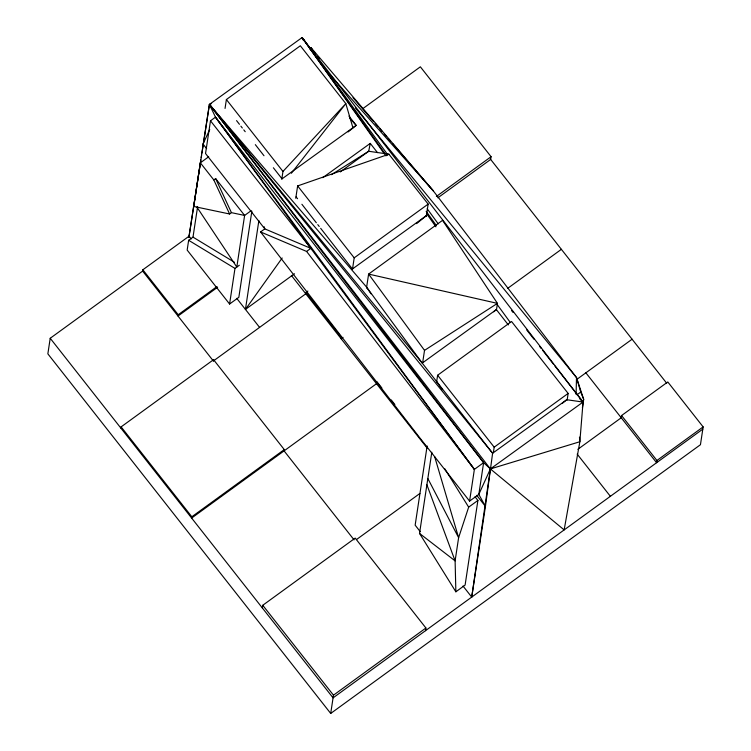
<?xml version="1.0" encoding="UTF-8"?>
<svg xmlns="http://www.w3.org/2000/svg" width="751" height="751" viewBox="0 0 751 751"><rect width="100%" height="100%" fill="white"/><g stroke="black" fill="none" stroke-linecap="round" stroke-linejoin="round"><path stroke-width="1.13" d="M576.083 394.35L576.505 377.565L433.243 190.801L311.055 47.698L309.496 48.834M211.566 103.544L209.416 104.417L215.499 117.156L483.625 462.654L490.384 468.924L564.151 529.906L579.856 441.738L583.058 402.057L302.099 37.55L209.416 104.417L422.222 363.09L492.609 453.228L485.437 506.399L471.722 597.092L463.02 586.024M471.722 597.092L490.384 468.924L583.058 402.057L554.895 366.019M143.122 270.745L50.214 338.269L47.857 353.852L330.712 713.45L700.448 444.714L703.143 426.906L667.789 381.959L621.565 415.547L621.237 417.772L577.848 449.305M191.223 238.949L189.064 236.199L142.84 269.787L142.643 271.083L213.359 360.987L305.798 293.801L306.004 292.43L307.891 291.059M120.93 428.173L121.118 426.878L213.556 359.691L284.272 449.596L284.075 450.882L354.068 539.866M197.607 206.675L192.998 237.128L188.642 240.292L187.168 250.083L229.59 304.024L238.837 297.312L251.857 211.191M208.684 156.781L200.357 162.826L193.767 206.459L229.599 213.988L231.43 212.655L244.619 215.434L251.106 210.721M216.87 286.629L178.203 314.735L178.006 316.04L217.621 287.239M200.836 159.963L188.867 237.494L209.416 104.417L483.625 462.654L474.379 469.366L215.499 117.156L210.487 120.798L205.539 153.514L264.812 228.877L310.82 248.356L474.379 469.366L469.582 501.105L420.081 438.18L260.578 231.946L264.812 228.877L264.174 226.736M225.047 108.435L226.389 99.536L300.334 45.783L345.826 103.619L352.932 127.783M213.359 360.987L213.556 359.691M284.272 449.596L191.834 516.782L191.636 518.068L376.514 383.705L376.824 381.592L381.884 388.014M229.59 304.024L234.979 268.407L239.334 265.244M294.486 273.768L245.436 309.412L258.879 220.541M281.785 179.236L282.958 171.453L345.826 103.619L291.35 173.274M295.763 198.273L297.631 185.929L388.896 154.19L428.154 204.094L426.286 216.448M262.352 607.972L262.756 605.287L355.195 538.101L425.911 628.005L425.498 630.68M352.51 269.065L354.2 257.846L428.154 204.094M366.507 287.962L368.61 274.087L442.555 220.334L497.444 303.376L496.43 310.097M330.712 713.45L333.472 695.182L425.911 628.005M422.653 362.714L424.522 350.37L368.61 274.087L497.444 303.376L424.522 350.37M436.613 381.902L437.617 375.247L511.562 321.503L568.141 393.421L567.136 400.067M427.131 445.963L415.153 525.174L420.222 531.624M475.026 496.777L477.908 500.438L465.104 585.076L455.866 591.797L419.537 533.426L431.816 452.215M362.827 108.632L420.363 66.811L491.079 156.706L490.666 159.428L437.842 197.823M483.625 462.654L478.819 494.393L485.437 506.399L476.735 495.341M493.351 452.712L494.186 447.174L568.141 393.421M582.41 407.849L583.696 399.354L576.505 377.565L355.411 107.881M703.143 426.906L656.928 460.494L656.59 462.719L585.874 372.825M201.202 157.654L201.559 155.335M201.916 153.026L209.416 104.417L366.507 287.013L422.222 363.09L496.364 309.6L508.333 324.92M377.481 152.631L370.262 143.385L368.694 151.261L340.25 171.932M477.908 500.438L468.662 507.15L458.617 537.678L455.106 560.875L455.866 591.797M579.472 437.11L579.856 441.738L490.384 468.924L478.819 494.393L469.582 501.105M209.736 129.547L203.005 144.004L206.628 148.614M245.436 309.412L282.179 258.006M348.089 131.96L356.181 125.361L348.962 116.114M416.598 223.629L426.577 215.49L352.426 268.989L320.668 228.313M493.66 311.796L496.364 309.6M562.208 403.437L566.752 399.729L583.058 402.057L579.95 399.128M229.599 213.988L213.81 179.921L215.64 178.588L244.619 215.434L236.809 267.074L196.884 207.06M260.578 231.946L306.586 251.435L310.82 248.356L215.499 117.156M436.369 196.471L491.079 156.706M343.038 337.377L341.151 338.748L341.358 337.387L306.004 292.43M507.62 288.403L561.382 249.332M356.678 539.415L419.875 493.482M576.439 379.677L632.098 339.227M576.993 394.782L580.72 392.069L576.505 377.565M702.805 429.131L333.069 697.867L50.214 338.269M322.733 177.677L370.262 143.385M566.752 399.729L492.609 453.228L209.416 104.417L490.384 468.924M331.426 174.683L368.694 151.261L388.896 154.19L385.826 155.842M192.998 237.128L234.406 262.249M188.642 240.292L234.979 268.407M419.537 533.426L455.106 560.875L426.897 484.77M349.891 118.442L356.181 125.361L282.038 178.851L273.373 167.764M329.727 74.462L433.243 190.801L392.726 143.788M317.814 56.851L319.344 58.625M352.979 97.658L373.613 121.606M375.143 123.38L378.204 126.928M379.734 128.703L382.024 131.369M384.315 134.025L386.605 136.691M388.136 138.466L390.436 141.122M490.3 158.968L666.728 383.263M621.565 415.547L656.928 460.494M577.181 454.12L610.375 496.317M297.631 185.929L354.2 257.846M226.389 99.536L282.958 171.453M437.617 375.247L494.186 447.174M210.487 120.798L310.82 248.356M391.262 399.945L394.866 404.526M291.369 275.457L427.019 447.915M200.357 162.826L213.81 179.921M236.734 298.344L259.583 327.389M142.84 269.787L178.203 314.735M262.756 605.287L333.472 695.182M121.118 426.878L191.834 516.782M511.572 310.567L513.017 312.416M526.733 329.971L533.961 339.217M539.734 346.605L541.18 348.455M542.626 350.304L553.459 364.169M236.556 120.611L239.447 124.309M240.883 126.159L242.329 128.008M243.775 129.857L245.22 131.707M255.331 144.652L263.986 155.739M296.119 196.884L297.565 198.733M301.893 204.272L316.331 222.765M317.776 224.615L319.222 226.464M306.586 251.435L474.379 469.366M387.094 153.861L302.099 37.55L303.554 40.657M427.169 208.712L438.227 223.845M496.965 304.221L510.089 322.188M385.263 154.002L302.099 37.55L384.559 154.171M426.155 211.275L436.378 225.6M426.455 213.444L435.918 226.821M436.293 381.123L442.358 389.722M311.055 47.698L312.332 49.547M313.608 51.406L314.885 53.265M366.507 287.013L370.985 293.81M444.648 468.568L468.662 507.15M427.835 478.537L458.617 537.678L434.66 456.655M215.64 178.588L231.43 212.655M580.72 392.069L583.696 399.354"/></g></svg>
